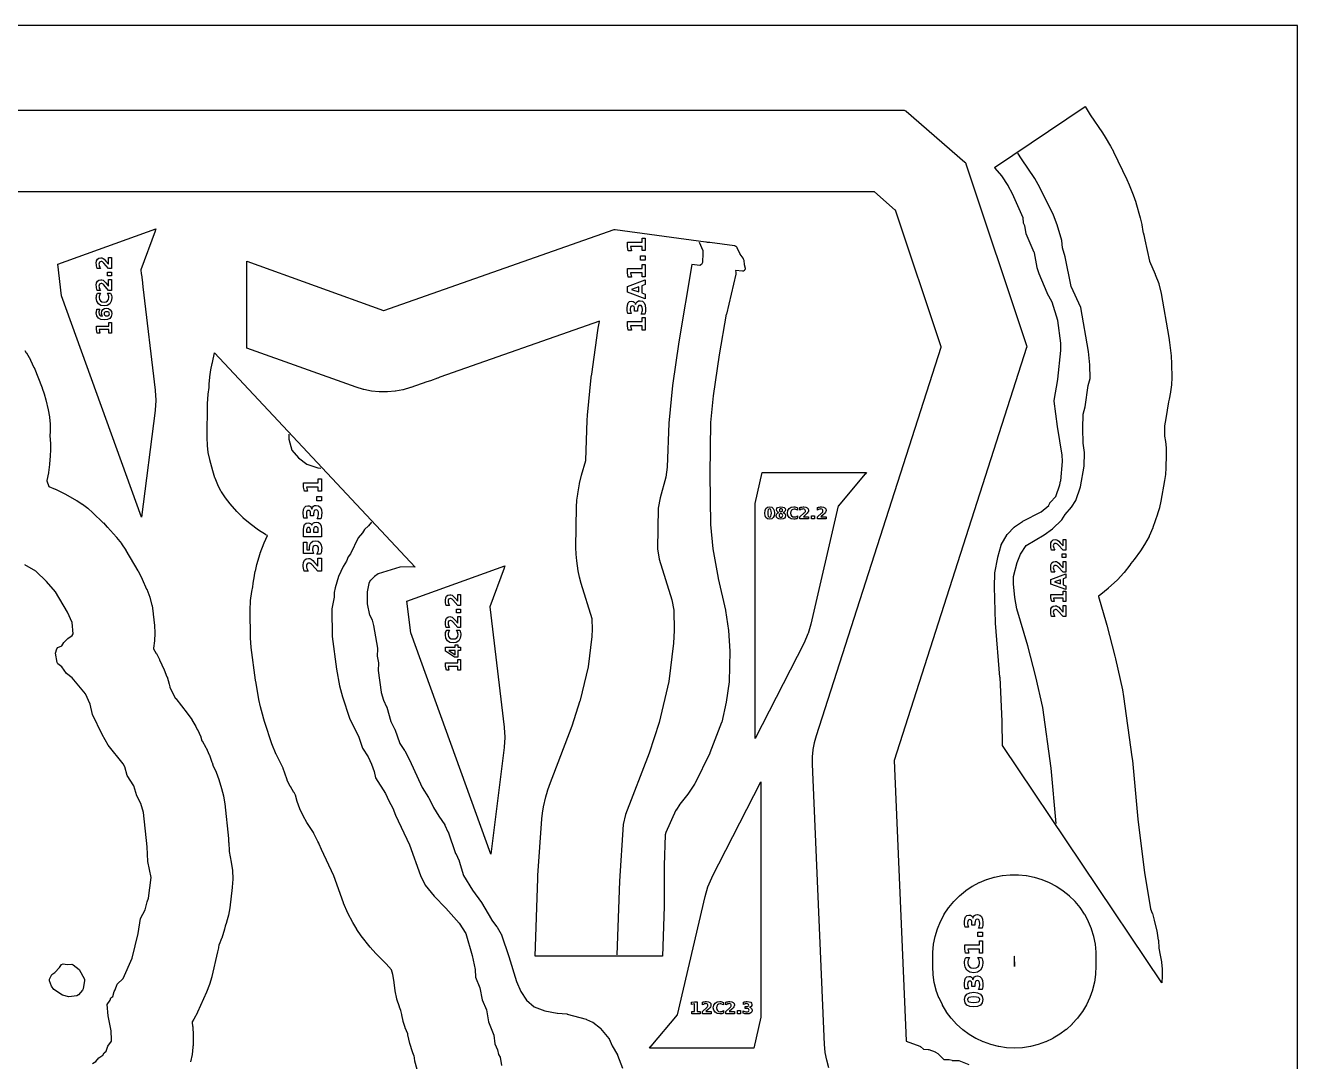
# Model space of a CAD drawing. Header units: millimetres. Extents: x 0 to 841, y 0 to 594.
# Drawn here: x 529.4 to 841, y 340.3 to 594 of the extents above; entities that cross this region are included whole.
import ezdxf

# ---------------------------------------------------------------- set-up
doc = ezdxf.new("R2010")
doc.units = ezdxf.units.MM
for name, color, linetype in [('CUT', 1, 'Continuous'), ('ENGRAVE', 5, 'Continuous'), ('SHEET_EDGE_DO_NOT_CUT', 8, 'Continuous')]:
    doc.layers.add(name, color=color, linetype=linetype)

msp = doc.modelspace()

# ---------------------------------------------------------------- linework, layer by layer
at = {"layer": 'CUT'}
for points in [[(768.63, 423.54), (768.63, 423.55), (768.12, 434.46), (768.11, 434.47), (766.99, 447.68), (766.99, 447.71), (766.76, 456.53), (766.76, 456.55), (766.83, 459.89), (766.84, 459.93), (766.84, 459.98), (767.56, 463.75), (767.57, 463.79), (768.39, 466.74), (768.4, 466.78), (768.42, 466.82), (768.44, 466.85), (769.85, 469.33), (769.87, 469.37), (769.9, 469.4), (769.93, 469.43), (771.6, 471.16), (771.64, 471.2), (771.68, 471.23), (773.63, 472.57), (773.68, 472.6), (778.2, 474.9), (778.21, 474.9), (778.22, 474.91), (780.1, 476.51), (780.11, 476.52), (780.11, 476.53), (780.34, 477.07), (780.36, 477.11), (780.39, 477.15), (780.41, 477.18), (780.44, 477.22), (781.8, 478.69), (781.81, 478.7), (781.81, 478.71), (782.75, 481.52), (782.75, 481.55), (782.97, 482.45), (782.98, 482.49), (783.45, 487.28), (783.45, 487.29), (783.45, 487.3), (783.37, 488.79), (783.37, 488.82), (782.19, 495.82), (782.19, 495.84), (781.42, 502), (781.42, 502.05), (781.42, 502.1), (781.42, 502.14), (782.26, 507.35), (782.27, 507.36), (783, 514.41), (783, 514.44), (783, 516.22), (783, 516.25), (782.3, 521.74), (782.3, 521.75), (782.29, 521.76), (780.87, 526.23), (780.87, 526.24), (780.86, 526.25), (779.66, 528.46), (779.64, 528.51), (777.7, 533.16), (777.69, 533.2), (777.22, 534.66), (777.21, 534.72), (776.53, 538.37), (776.52, 538.38), (776.52, 538.4), (774.55, 542.96), (774.53, 543), (774.52, 543.04), (774.51, 543.08), (774.22, 544.95), (774.22, 544.96), (774.22, 544.97), (773.91, 545.63), (773.89, 545.69), (773.88, 545.74), (773.87, 545.79), (773.76, 546.84), (773.76, 546.85), (773.76, 546.86), (771.21, 552.74), (771.21, 552.75), (770.15, 554.77), (770.14, 554.79), (768.6, 557.16), (768.58, 557.19), (766.96, 559.07), (766.94, 559.09), (766.76, 559.25), (788.99, 574.17), (790.22, 572.13), (790.23, 572.11), (793.19, 567.74), (793.2, 567.73), (793.89, 566.63), (793.9, 566.61), (795.17, 564.44), (795.17, 564.43), (795.88, 563.11), (795.89, 563.09), (799.18, 556.32), (799.19, 556.3), (799.78, 554.96), (799.79, 554.95), (800.74, 552.56), (800.75, 552.54), (801.37, 550.71), (801.38, 550.68), (802.46, 546.93), (802.47, 546.91), (802.87, 545.26), (802.88, 545.21), (803.13, 543.53), (803.13, 543.51), (803.16, 543.31), (803.16, 543.3), (803.16, 543.29), (803.31, 542.74), (803.32, 542.72), (803.61, 541.53), (803.61, 541.51), (804.7, 536.33), (804.71, 536.32), (804.71, 536.3), (806.15, 533.08), (806.16, 533.05), (807, 530.81), (807.02, 530.75), (807.58, 528.41), (807.58, 528.38), (809.48, 517.62), (809.48, 517.61), (809.66, 516.37), (809.66, 516.36), (810.02, 513.12), (810.02, 513.09), (810.14, 511.12), (810.14, 511.1), (810.18, 507.82), (810.18, 507.79), (810.12, 506.05), (810.12, 506), (809.9, 504.28), (809.9, 504.23), (809.53, 502.52), (809.52, 502.5), (809.36, 501.87), (809.35, 501.85), (808.77, 497.81), (808.77, 497.79), (808.41, 496.01), (808.41, 496), (808.41, 495.99), (808.38, 495.3), (808.38, 495.28), (808.45, 493.5), (808.45, 493.48), (808.64, 492.17), (808.64, 492.15), (808.79, 490.58), (808.79, 490.54), (808.82, 488.95), (808.82, 488.93), (808.74, 485.61), (808.74, 485.59), (808.64, 484.11), (808.64, 484.07), (808.44, 482.6), (808.43, 482.58), (807.54, 477.54), (807.53, 477.52), (807.19, 475.96), (807.18, 475.92), (806.71, 474.4), (806.71, 474.38), (805.54, 471.05), (805.53, 471.02), (804.67, 468.96), (804.64, 468.91), (803.55, 466.96), (803.54, 466.93), (802.53, 465.36), (802.52, 465.33), (801.02, 463.28), (801, 463.26), (800.2, 462.29), (800.18, 462.27), (799.93, 461.89), (799.91, 461.87), (798.53, 460.03), (798.49, 459.98), (796.91, 458.31), (796.89, 458.29), (794.63, 456.19), (794.61, 456.17), (792.84, 454.7), (792.82, 454.68), (792.22, 454.24), (792.21, 454.24), (792.22, 454.22), (794.11, 447.72), (794.11, 447.72), (794.26, 447.18), (794.26, 447.17), (796.23, 439.59), (796.24, 439.58), (796.4, 438.91), (796.4, 438.9), (798.09, 431.36), (798.09, 431.34), (798.38, 429.74), (798.38, 429.72), (800.43, 414.94), (800.43, 414.93), (800.54, 414.07), (800.54, 414.06), (801.89, 399.7), (801.89, 399.69), (803.5, 386.54), (803.5, 386.53), (805, 377.77), (805, 377.76), (805, 377.74), (805.42, 376.64), (805.44, 376.6), (805.9, 374.93), (805.91, 374.9), (806.5, 372.35), (806.51, 372.32), (806.89, 370.08), (806.9, 370.02), (807, 368.12), (807.01, 368.11), (807.01, 368.1), (807.38, 366.4), (807.38, 366.38), (807.67, 364.71), (807.68, 364.67), (807.82, 362.99), (807.83, 362.95), (807.82, 361.25), (807.82, 361.23), (807.75, 359.6), (768.77, 417.67), (768.63, 423.54)], [(537.35, 535.52), (561.33, 544.2), (561.17, 543.68), (561.16, 543.65), (557.66, 534.19), (557.66, 534.18), (557.66, 534.16), (557.77, 533.21), (557.78, 533.18), (557.81, 533.05), (557.82, 532.99), (558.11, 530.99), (558.12, 530.94), (558.15, 530.03), (558.16, 530.01), (561.19, 504.68), (561.19, 504.65), (561.33, 502.25), (561.33, 502.19), (561.18, 499.79), (561.18, 499.76), (557.87, 473.64), (538.28, 527.78), (537.35, 535.52)], [(705.69, 534.54), (705.7, 534.48), (705.69, 534.43), (705.68, 534.38), (705.67, 534.32), (705.65, 534.27), (705.63, 534.22), (705.61, 534.18), (705.59, 534.14), (705.56, 534.1), (705.49, 534.03), (705.46, 533.99), (705.42, 533.96), (705.38, 533.93), (705.34, 533.91), (705.29, 533.88), (705.25, 533.86), (705.2, 533.85), (705.16, 533.84), (705.11, 533.83), (705.07, 533.83), (705.02, 533.83), (703.31, 534.01), (703.3, 534.01), (703.3, 534), (703.43, 533.53), (703.45, 533.48), (703.45, 533.43), (703.45, 533.38), (703.45, 533.2), (703.44, 533.15), (703.43, 533.1), (701.09, 523.34), (701.08, 523.32), (699.33, 513.35), (699.33, 513.34), (697.86, 503.36), (697.86, 503.34), (697.23, 496.8), (697.22, 496.78), (697.04, 484.13), (697.04, 484.12), (697.24, 471.82), (697.25, 471.8), (697.82, 465.84), (697.82, 465.82), (699.06, 458.64), (699.07, 458.63), (700.87, 450.83), (700.88, 450.79), (701.63, 445.89), (701.63, 445.85), (701.96, 440.83), (701.96, 440.79), (701.79, 433.33), (701.78, 433.27), (701.07, 428.33), (701.06, 428.29), (699.95, 423.43), (699.93, 423.36), (697.04, 415.89), (697.03, 415.85), (693.34, 408.33), (693.3, 408.27), (691.65, 405.83), (691.63, 405.8), (689.69, 403.37), (689.67, 403.35), (688.78, 401.91), (688.76, 401.88), (686.28, 396.42), (686.26, 396.38), (686.1, 395.84), (686.1, 395.83), (686.1, 395.82), (685.86, 388.34), (685.86, 388.33), (685.86, 378.34), (685.86, 378.32), (685.48, 366.12), (654.25, 366.12), (654.9, 385.14), (654.9, 385.15), (654.94, 385.87), (654.94, 385.87), (655.91, 399.72), (655.91, 399.74), (656.07, 401.18), (656.07, 401.22), (656.33, 402.64), (656.34, 402.66), (656.89, 405.14), (656.89, 405.16), (657.26, 406.57), (657.27, 406.61), (657.75, 407.99), (657.75, 408.01), (663.32, 422.5), (663.32, 422.51), (665.32, 428.75), (665.33, 428.77), (667.29, 436.94), (667.29, 436.97), (668.22, 444.43), (668.22, 444.45), (668.29, 446.09), (668.29, 446.1), (668.24, 448.71), (668.24, 448.72), (668.24, 448.73), (665.54, 457.39), (665.53, 457.41), (665.13, 458.89), (665.12, 458.93), (664.84, 460.44), (664.84, 460.46), (664.47, 462.94), (664.47, 462.96), (664.3, 464.54), (664.3, 464.58), (664.26, 466.17), (664.26, 466.19), (664.42, 476.16), (664.42, 476.18), (664.51, 477.71), (664.51, 477.75), (664.72, 479.28), (664.72, 479.3), (665.16, 481.79), (665.16, 481.82), (665.63, 483.86), (665.64, 483.88), (666.67, 487.47), (666.67, 487.48), (666.67, 487.49), (666.67, 487.52), (666.67, 487.54), (667.01, 497.26), (667.01, 497.28), (667.09, 498.58), (667.1, 498.59), (668.02, 507.84), (668.02, 507.85), (668.12, 508.65), (668.12, 508.66), (669.63, 519.32), (669.63, 519.32), (669.71, 519.87), (669.72, 519.88), (670, 521.55), (670, 521.57), (669.99, 521.56), (630.94, 507.88), (630.91, 507.87), (630.42, 507.64), (630.38, 507.62), (628.65, 507), (628.6, 506.98), (627.77, 506.77), (627.75, 506.76), (623.78, 505.37), (623.76, 505.36), (621.93, 504.82), (621.88, 504.81), (620.02, 504.45), (619.97, 504.44), (618.08, 504.27), (618.03, 504.26), (616.13, 504.27), (616.08, 504.27), (614.2, 504.46), (614.15, 504.47), (612.29, 504.85), (612.24, 504.86), (610.41, 505.42), (610.39, 505.42), (583.62, 515.03), (583.62, 536.28), (617.15, 524.25), (617.16, 524.24), (617.17, 524.25), (673.61, 544.02), (673.66, 544.04), (673.7, 544.05), (673.75, 544.05), (673.8, 544.05), (673.84, 544.05), (696.03, 541.06), (696.08, 541.05), (696.14, 541.03), (696.37, 540.95), (696.38, 540.94), (696.4, 540.94), (696.99, 540.92), (697.04, 540.92), (703.09, 540.09), (703.14, 540.08), (703.19, 540.07), (703.24, 540.05), (703.35, 540), (703.39, 539.97), (703.44, 539.95), (703.47, 539.91), (703.51, 539.88), (703.59, 539.79), (703.63, 539.74), (703.66, 539.7), (703.68, 539.65), (704.36, 538.07), (704.37, 538.05), (704.38, 538.04), (705.14, 537.02), (705.17, 536.98), (705.19, 536.94), (705.21, 536.89), (705.34, 536.53), (705.36, 536.49), (705.37, 536.45), (705.37, 536.41), (705.47, 535.52), (705.48, 535.49), (705.68, 534.59), (705.69, 534.54)], [(709.89, 484.56), (735.39, 484.56), (735.06, 484.13), (735.04, 484.11), (728.53, 476.41), (728.52, 476.4), (728.52, 476.39), (721.81, 447.45), (721.8, 447.42), (721.12, 445.12), (721.09, 445.06), (720.13, 442.86), (720.12, 442.83), (708.12, 419.39), (708.12, 476.97), (709.89, 484.56)], [(622.85, 453.02), (646.83, 461.7), (646.67, 461.18), (646.66, 461.15), (643.16, 451.69), (643.16, 451.68), (643.16, 451.67), (646.69, 422.18), (646.69, 422.15), (646.83, 419.75), (646.83, 419.69), (646.68, 417.29), (646.68, 417.26), (643.37, 391.14), (623.78, 445.28), (622.85, 453.02)], [(707.79, 343.62), (682.29, 343.62), (682.62, 344.06), (682.64, 344.08), (689.15, 351.78), (689.16, 351.79), (689.16, 351.8), (695.87, 380.74), (695.88, 380.77), (696.57, 383.07), (696.59, 383.13), (697.55, 385.33), (697.56, 385.36), (709.56, 408.8), (709.56, 351.22), (707.79, 343.62)], [(751.63, 366.05), (751.65, 367.05), (751.65, 367.09), (751.84, 369), (751.85, 369.05), (752.22, 370.93), (752.23, 370.97), (752.78, 372.81), (752.8, 372.85), (753.53, 374.62), (753.55, 374.66), (754.45, 376.35), (754.48, 376.39), (755.54, 377.99), (755.57, 378.02), (756.78, 379.5), (756.82, 379.54), (758.17, 380.89), (758.2, 380.93), (759.68, 382.14), (759.72, 382.17), (761.31, 383.24), (761.35, 383.26), (763.04, 384.16), (763.09, 384.18), (764.85, 384.92), (764.9, 384.93), (766.73, 385.49), (766.78, 385.5), (768.65, 385.88), (768.7, 385.88), (770.61, 386.07), (770.65, 386.08), (772.57, 386.08), (772.62, 386.07), (774.52, 385.89), (774.57, 385.88), (776.45, 385.51), (776.49, 385.5), (778.33, 384.94), (778.37, 384.93), (780.14, 384.2), (780.18, 384.18), (781.87, 383.27), (781.91, 383.25), (783.51, 382.19), (783.55, 382.16), (785.03, 380.95), (785.06, 380.91), (786.42, 379.56), (786.45, 379.53), (787.66, 378.05), (787.69, 378.01), (788.76, 376.42), (788.78, 376.38), (789.69, 374.69), (789.71, 374.65), (790.44, 372.88), (790.46, 372.83), (791.01, 371), (791.03, 370.95), (791.4, 369.08), (791.41, 369.03), (791.6, 367.12), (791.6, 367.08), (791.63, 366.13), (791.63, 366.12), (791.63, 363.67), (791.63, 363.65), (791.54, 361.73), (791.53, 361.68), (791.26, 359.78), (791.25, 359.74), (790.79, 357.88), (790.77, 357.83), (790.13, 356.03), (790.11, 355.98), (789.3, 354.25), (789.27, 354.21), (788.29, 352.57), (788.27, 352.53), (787.13, 350.99), (787.1, 350.95), (785.82, 349.53), (785.78, 349.49), (784.37, 348.21), (784.33, 348.17), (782.8, 347.03), (782.75, 347), (781.12, 346.02), (781.07, 345.99), (779.34, 345.17), (779.3, 345.15), (777.5, 344.51), (777.45, 344.49), (775.6, 344.02), (775.55, 344.01), (773.66, 343.73), (773.61, 343.72), (771.7, 343.63), (771.65, 343.63), (769.74, 343.71), (769.69, 343.72), (767.8, 344), (767.75, 344.01), (765.89, 344.47), (765.84, 344.48), (764.04, 345.12), (764, 345.14), (762.26, 345.95), (762.22, 345.98), (760.58, 346.96), (760.54, 346.98), (759, 348.12), (758.96, 348.15), (757.54, 349.43), (757.5, 349.47), (756.22, 350.88), (756.18, 350.92), (755.04, 352.45), (755.01, 352.5), (754.03, 354.13), (754, 354.18), (753.18, 355.91), (753.16, 355.95), (752.51, 357.75), (752.5, 357.8), (752.03, 359.65), (752.02, 359.7), (751.74, 361.59), (751.73, 361.64), (751.63, 363.56), (751.63, 363.59), (751.63, 366.03), (751.63, 366.05)]]:
    msp.add_lwpolyline(points, close=True, dxfattribs=at)
for points in [[(418.62, 573.26), (744.48, 573.26), (744.52, 573.26), (744.57, 573.25), (744.61, 573.24), (744.66, 573.23), (744.98, 573.11), (745.02, 573.09), (745.06, 573.07), (745.1, 573.04), (745.13, 573.02), (759.53, 560.53), (759.57, 560.49), (759.61, 560.45), (759.72, 560.3), (759.75, 560.26), (759.77, 560.21), (759.79, 560.16), (774.63, 515.64), (774.64, 515.59), (774.65, 515.54), (774.67, 515.39), (774.67, 515.33), (774.67, 515.28), (774.66, 515.23), (774.65, 515.18), (742.19, 414.03), (742.18, 414.02), (742.18, 414.01), (745.11, 345.37), (745.11, 345.36), (745.12, 345.35), (748.51, 344.08), (748.56, 344.07), (748.6, 344.04), (748.64, 344.01), (748.68, 343.98), (749.37, 343.34), (749.38, 343.33), (749.39, 343.33), (750.53, 343.31), (750.58, 343.3), (750.64, 343.29), (750.69, 343.27), (752.23, 342.7), (752.28, 342.68), (752.32, 342.65), (752.88, 342.3), (752.93, 342.27), (752.97, 342.23), (754.36, 340.85), (754.37, 340.85), (754.38, 340.85), (755.52, 340.83), (755.56, 340.83), (755.6, 340.83), (755.64, 340.82), (756.37, 340.63), (756.39, 340.62), (756.4, 340.62), (757.86, 340.58), (757.92, 340.57), (757.97, 340.56), (758.02, 340.55), (760.49, 339.62)], [(726.21, 338.8), (725.68, 340.63), (725.67, 340.68), (725.31, 342.54), (725.3, 342.59), (725.13, 344.5), (725.13, 344.52), (722.2, 413.16), (722.2, 413.18), (722.2, 414.91), (722.21, 414.95), (722.36, 416.67), (722.37, 416.71), (722.67, 418.4), (722.68, 418.45), (723.14, 420.12), (723.14, 420.14), (753.67, 515.25), (753.67, 515.26), (753.67, 515.28), (742.49, 548.79), (742.48, 548.8), (742.47, 548.81), (737.38, 553.25), (737.37, 553.26), (737.35, 553.26), (520.61, 553.26)], [(529.24, 514.38), (529.61, 513.88), (529.64, 513.84), (530.65, 512.12), (530.67, 512.07), (531.51, 510.24), (531.52, 510.22), (533.49, 505.24), (533.5, 505.22), (533.99, 503.83), (534, 503.8), (534.39, 502.38), (534.39, 502.36), (534.96, 499.89), (534.97, 499.87), (535.28, 498.15), (535.29, 498.11), (535.45, 496.38), (535.45, 496.34), (535.46, 494.59), (535.46, 494.56), (535.42, 493.54), (535.42, 493.51), (535.54, 491.67), (535.54, 491.65), (535.59, 490.16), (535.58, 490.12), (535.51, 488.63), (535.51, 488.61), (535.33, 486.56), (535.33, 486.53), (535.05, 484.53), (535.05, 484.5), (534.68, 482.55), (534.67, 482.54), (534.68, 482.53), (535.16, 481.13), (535.17, 481.12), (535.18, 481.11), (536.74, 480.48), (536.78, 480.46), (539.22, 479.27), (539.25, 479.26), (541.96, 477.69), (541.98, 477.68), (543.35, 476.81), (543.39, 476.79), (544.68, 475.82), (544.71, 475.79), (545.92, 474.71), (545.94, 474.69), (548.48, 472.22), (548.5, 472.2), (549.47, 471.19), (549.48, 471.18), (551.7, 468.68), (551.72, 468.66), (552.93, 467.16), (552.96, 467.12), (554.02, 465.51), (554.03, 465.49), (556.97, 460.49), (556.99, 460.47), (558.01, 458.47), (558.02, 458.45), (559.11, 455.99), (559.12, 455.97), (559.86, 454.04), (559.88, 453.99), (560.41, 452.01), (560.42, 451.96), (560.74, 449.92), (560.74, 449.89), (561.02, 447.13), (561.03, 447.11), (561.13, 445.26), (561.13, 445.21), (561.06, 443.37), (561.05, 443.32), (560.81, 441.5), (560.8, 441.45), (560.78, 441.36), (560.78, 441.35), (560.78, 441.34), (561.45, 440.27), (561.48, 440.23), (562.25, 438.74), (562.25, 438.72), (563.4, 436.24), (563.41, 436.22), (564.09, 434.53), (564.11, 434.49), (564.63, 432.75), (564.64, 432.72), (564.81, 432.04), (564.81, 432.03), (564.82, 432.02), (565.85, 429.81), (565.86, 429.79), (566.2, 429.22), (566.22, 429.19), (569.03, 425.63), (569.05, 425.61), (570.15, 424.06), (570.18, 424.02), (571.13, 422.37), (571.14, 422.35), (571.52, 421.61), (571.53, 421.59), (572.34, 419.8), (572.36, 419.75), (572.65, 418.86), (572.66, 418.85), (572.66, 418.85), (572.67, 418.84), (572.68, 418.82), (573.64, 417.18), (573.67, 417.14), (574.46, 415.43), (574.48, 415.38), (575.11, 413.59), (575.12, 413.57), (575.29, 412.99), (575.3, 412.98), (575.3, 412.97), (575.33, 412.91), (575.34, 412.89), (576.13, 411.21), (576.15, 411.16), (576.78, 409.42), (576.79, 409.39), (577.46, 407.22), (577.46, 407.19), (577.93, 405.35), (577.94, 405.31), (578.23, 403.43), (578.23, 403.4), (579.12, 394.96), (579.12, 394.94), (579.19, 394), (579.2, 393.99), (579.32, 391.82), (579.32, 391.78), (579.83, 389.18), (579.83, 389.15), (580.12, 387.14), (580.12, 387.09), (580.19, 385.07), (580.19, 385.02), (580.05, 382.99), (580.05, 382.97), (579.46, 377.99), (579.45, 377.97), (579.16, 376.2), (579.15, 376.15), (578.7, 374.42), (578.68, 374.38), (578.36, 373.48), (578.35, 373.46), (578.17, 372.74), (578.16, 372.71), (577.49, 370.51), (577.47, 370.46), (576.83, 369.01), (576.83, 368.99), (576.82, 368.98), (576.68, 368.17), (576.67, 368.16), (576.48, 367.22), (576.48, 367.21), (575.08, 361.14), (575.08, 361.11), (574.54, 359.22), (574.52, 359.17), (573.8, 357.34), (573.79, 357.31), (571.55, 352.4), (571.54, 352.37), (570.68, 350.71), (570.66, 350.67), (570.24, 350.02), (570.24, 350.01), (570.24, 350), (570.37, 348.92), (570.38, 348.88), (570.49, 346.74), (570.49, 346.71), (570.47, 344.17), (570.46, 344.14), (570.44, 343.87), (570.44, 343.85), (570.23, 342.08), (570.22, 342.03), (569.85, 340.3)], [(625.37, 338.37), (624.81, 340.42), (624.8, 340.47), (624.59, 341.82), (624.59, 341.83), (624.58, 341.84), (624.25, 342.67), (624.24, 342.7), (623.57, 344.72), (623.55, 344.77), (623.1, 346.86), (623.09, 346.88), (623.06, 347.12), (623.05, 347.13), (623.05, 347.15), (622.46, 348.59), (622.44, 348.63), (621.95, 350.17), (621.94, 350.22), (621.58, 351.81), (621.57, 351.83), (621.39, 352.81), (621.39, 352.83), (621.39, 352.84), (621.06, 353.67), (621.05, 353.69), (620.4, 355.61), (620.39, 355.66), (619.95, 357.63), (619.94, 357.68), (619.7, 359.7), (619.7, 359.72), (619.66, 360.26), (619.66, 360.29), (619.4, 361.63), (619.39, 361.65), (619.07, 362.76), (619.07, 362.77), (619.06, 362.78), (617.75, 364.25), (617.75, 364.26), (615.28, 366.77), (615.26, 366.79), (613.89, 368.35), (613.87, 368.37), (611.69, 371.11), (611.68, 371.13), (610.57, 372.67), (610.55, 372.71), (609.6, 374.35), (609.58, 374.37), (608.4, 376.66), (608.39, 376.69), (607.32, 379.13), (607.31, 379.16), (604.94, 385.79), (604.94, 385.81), (601.95, 392.22), (601.94, 392.24), (601.37, 393.59), (601.36, 393.61), (601.29, 393.79), (601.29, 393.8), (601.29, 393.81), (601.05, 394.21), (601.04, 394.24), (600.09, 396.13), (600.08, 396.16), (599.97, 396.41), (599.97, 396.42), (599.96, 396.43), (598.38, 398.86), (598.37, 398.88), (597.43, 400.48), (597.41, 400.52), (596.63, 402.2), (596.61, 402.24), (595.99, 403.98), (595.98, 404.03), (595.6, 405.55), (595.6, 405.56), (595.59, 405.57), (595.2, 406.17), (595.19, 406.19), (594.31, 407.67), (594.29, 407.71), (593.56, 409.26), (593.54, 409.3), (592.94, 410.91), (592.93, 410.93), (592.54, 412.12), (592.54, 412.13), (592.54, 412.13), (590.88, 415.46), (590.86, 415.49), (589.78, 418.1), (589.77, 418.14), (588.06, 423.31), (588.06, 423.32), (587.72, 424.44), (587.72, 424.45), (586.99, 427.17), (586.99, 427.19), (586.6, 428.94), (586.6, 428.96), (585.91, 432.98), (585.91, 432.99), (585.8, 433.7), (585.8, 433.71), (584.72, 441.7), (584.72, 441.73), (584.54, 444.07), (584.54, 444.09), (584.44, 450.85), (584.44, 450.88), (584.53, 453.13), (584.54, 453.18), (584.89, 455.4), (584.89, 455.43), (585.13, 456.54), (585.13, 456.55), (585.14, 456.56), (585.19, 457.37), (585.19, 457.42), (585.49, 459.28), (585.49, 459.3), (585.72, 460.41), (585.73, 460.43), (586.13, 462.01), (586.13, 462.03), (586.94, 464.74), (586.95, 464.77), (587.9, 467.32), (587.92, 467.36), (588.7, 469.09), (588.71, 469.1), (588.7, 469.1), (588.3, 469.31), (588.25, 469.34), (586.54, 470.46), (586.52, 470.47), (584.49, 471.96), (584.47, 471.97), (582.76, 473.37), (582.72, 473.41), (581.19, 474.99), (581.17, 475.01), (579.55, 476.89), (579.53, 476.9), (578.42, 478.31), (578.39, 478.35), (577.42, 479.85), (577.39, 479.89), (576.56, 481.47), (576.54, 481.51), (575.86, 483.16), (575.84, 483.21), (575.3, 484.92), (575.3, 484.95), (574.58, 487.68), (574.58, 487.7), (574.21, 489.42), (574.2, 489.46), (573.99, 491.19), (573.99, 491.24), (573.93, 493), (573.93, 493.02), (574.04, 501.4), (574.04, 501.43), (574.2, 503.66), (574.2, 503.69), (574.42, 505.39), (574.42, 505.41), (574.44, 506.16), (574.44, 506.18), (574.55, 507.92), (574.56, 507.96), (574.83, 509.68), (574.83, 509.7), (575.14, 511.2), (575.14, 511.2), (575.2, 511.49), (575.2, 511.49), (575.7, 513.81), (624.9, 461.41), (624.52, 461.43), (624.52, 461.43), (624.5, 461.43), (621.14, 461.37), (621.12, 461.37), (621.11, 461.37), (615.85, 459.73), (615.84, 459.72), (615.83, 459.72), (614.93, 459.1), (614.92, 459.09), (614.92, 459.08), (613.91, 458.12), (613.9, 458.11), (613.89, 458.1), (613.51, 457.38), (613.51, 457.37), (613.51, 457.36), (613.09, 455.32), (613.09, 455.3), (613.09, 455.29), (613.09, 452.43), (613.09, 452.42), (613.09, 452.4), (613.73, 449.62), (613.73, 449.61), (613.74, 449.6), (614.29, 448.54), (614.32, 448.49), (614.33, 448.43), (614.68, 447.13), (614.68, 447.09), (615.67, 441.51), (615.68, 441.46), (615.68, 441.4), (615.6, 439.62), (615.6, 439.61), (615.6, 439.59), (615.92, 437.99), (615.92, 437.93), (615.93, 437.87), (615.85, 436.07), (615.85, 436.06), (615.85, 436.05), (616.55, 430.74), (616.55, 430.73), (616.55, 430.72), (617.11, 428.79), (617.11, 428.78), (617.12, 428.77), (617.89, 427.19), (617.91, 427.15), (617.92, 427.11), (618.91, 423.6), (618.91, 423.58), (618.91, 423.57), (619.84, 421.77), (619.86, 421.71), (621.14, 418.22), (621.14, 418.21), (621.15, 418.2), (622.3, 416.49), (622.33, 416.44), (623.47, 414.22), (623.48, 414.2), (626.58, 407.46), (626.59, 407.43), (628.17, 404.96), (628.19, 404.91), (629.36, 402.56), (629.37, 402.54), (630.66, 400.38), (630.67, 400.37), (632.13, 398.27), (632.15, 398.24), (632.17, 398.2), (632.91, 396.6), (632.92, 396.56), (634.79, 391.28), (634.8, 391.26), (635.65, 389.49), (635.67, 389.45), (635.68, 389.41), (636.74, 385.89), (636.74, 385.88), (636.75, 385.87), (638.9, 382.3), (638.92, 382.28), (641.13, 379.3), (641.16, 379.25), (643.57, 375.09), (643.59, 375.06), (644.91, 373.3), (644.94, 373.25), (645.97, 371.48), (645.99, 371.44), (646.01, 371.39), (647.83, 366.07), (647.84, 366.05), (649.66, 359.94), (649.67, 359.91), (650.72, 357.47), (650.72, 357.46), (650.73, 357.45), (652.13, 355.37), (652.14, 355.36), (652.14, 355.35), (654.04, 353.73), (654.05, 353.73), (654.06, 353.72), (656.65, 352.76), (656.66, 352.76), (656.67, 352.75), (659.69, 352.2), (659.71, 352.19), (662.05, 351.99), (662.09, 351.98), (662.14, 351.97), (666.76, 350.68), (666.82, 350.66), (668.31, 350.01), (668.35, 349.99), (668.39, 349.97), (668.42, 349.94), (670.23, 348.52), (670.27, 348.49), (670.3, 348.45), (672.35, 346.01), (672.38, 345.96), (672.41, 345.92), (672.43, 345.87), (673.09, 344.19), (673.09, 344.18), (673.1, 344.17), (674.43, 341.97), (674.45, 341.93), (674.47, 341.89), (675.67, 338.73)]]:
    msp.add_lwpolyline(points, dxfattribs=at)
at = {"layer": 'ENGRAVE'}
for points in [[(781.9, 398.65), (780.62, 412.19), (778.57, 426.98), (776.88, 434.54), (774.9, 442.14), (772.28, 451.17), (771.78, 453.93), (771.43, 457.27), (771.44, 459.06), (772.36, 462.48), (773.1, 464.53), (774.54, 466.7), (778.92, 469.29), (780.97, 470.79), (783.25, 472.92), (784.12, 474.24), (785.65, 476.07), (786.67, 477.67), (787.84, 481.02), (788.74, 486.09), (788.82, 489.43), (788.5, 491.74), (788.37, 495.3), (788.51, 498.83), (788.98, 500.64), (789.72, 505.83), (790.18, 507.59), (790.15, 510.89), (789.78, 514.15), (787.88, 524.93), (785.58, 530.12), (784.04, 537.39), (783.45, 539.54), (783.25, 541.38), (782.16, 545.16), (781.2, 547.56), (777.9, 554.34), (776.62, 556.53), (773.36, 561.36), (772.52, 562.75)], [(694.46, 540.97), (694.47, 540.96), (695.3, 538.92), (695.36, 538.22), (695.23, 535.93)], [(695.23, 535.93), (695.04, 535.47), (694.6, 535.23), (692.65, 535.44), (689.43, 516.52), (687.92, 505.85), (686.99, 496.59), (686.63, 485.88), (686.3, 483.4), (684.86, 478.36), (684.42, 475.84), (684.26, 465.86), (684.63, 463.36), (687.73, 453.39), (688.2, 450.84), (688.3, 445.87), (688.17, 442.78), (687, 433.38), (684.6, 423.37), (682.2, 415.86), (676.42, 400.83), (675.86, 398.33), (674.89, 384.46), (674.27, 366.43)], [(593.95, 493.95), (593.93, 492.75), (594.65, 490), (596.29, 488.11), (598.34, 486.6), (601.03, 485.72), (601.77, 485.62)], [(614.17, 472.41), (613.47, 471.49), (612.43, 470.63), (611.95, 469.79), (610.93, 468.57), (609.02, 464.65), (608.46, 463.9), (608.05, 462.84), (607.23, 461.52), (606.12, 459.06), (605.3, 456.33), (605.07, 455.2), (605.05, 454.01), (604.43, 451.17), (604.54, 444.39), (605.62, 436.38), (606.31, 432.34), (607.04, 429.6), (608.76, 424.41), (611.11, 419.72), (611.96, 417.09), (613.34, 414.96), (614.15, 413.14), (614.82, 411.33), (615.13, 409.78), (617.64, 405.94), (618.43, 404.13), (619.44, 402.34), (620.07, 400.68), (623.46, 393.41), (626.15, 385.87), (627.35, 383.55), (629.54, 380.79), (632.36, 377.92), (635.64, 374.24), (637.32, 371.68), (638.86, 366.33), (639.54, 362.85), (639.66, 361.03), (640.71, 358.36), (641.25, 355.43), (642.36, 353.01), (642.84, 350.06), (644.15, 346.77), (644.36, 344.63), (645.03, 343.17), (645.3, 342.08), (645.72, 341.38), (646.06, 339.37)], [(545.84, 339.84), (546.68, 340.35), (547.43, 341.22), (548.34, 341.87), (548.71, 342.49), (549.17, 342.86), (549.58, 344.07), (550.5, 345.36), (550.52, 345.65), (550.41, 347.83), (549.67, 351.56), (549.43, 354.31), (550.15, 355.36), (550.32, 355.9), (550.84, 356.24), (551.15, 357.46), (551.42, 357.86), (551.88, 359.28), (553.34, 360.67), (555.59, 365.61), (556.99, 371.7), (557.64, 375.32), (558.74, 377.46), (559.23, 379.47), (559.6, 380.36), (560.2, 385.36), (559.43, 389.32), (559.23, 392.87), (558.34, 401.33), (557.67, 403.53), (556.7, 405.36), (555.95, 407.86), (554.33, 410.33), (553.73, 412.47), (553.34, 413.23), (549.72, 417.82), (548.18, 420.39), (545.88, 425.29), (545.24, 427.86), (544.09, 430.36), (540.85, 434.28), (539.51, 435.34), (538.34, 436.98), (537.39, 437.73), (537.19, 438.06), (536.79, 440.32), (537.08, 441.38), (537.37, 441.69), (538.34, 442.13), (538.83, 442.93), (539.8, 443.9), (540.84, 444.61), (541.13, 445.07), (540.84, 447.86), (539.74, 450.34), (536.79, 455.36), (534.55, 457.87), (531.99, 460.36), (529.25, 461.93)], [(771.63, 363.62), (771.63, 366.09), (771.63, 366.1), (771.62, 366.09), (771.63, 363.62)], [(543.57, 358.15), (543.42, 357.81), (542.41, 356.68), (542.03, 356.45), (540.05, 356.17), (538.46, 356.58), (536.35, 357.97), (535.8, 358.75), (535.31, 360.13), (535.31, 360.5), (535.86, 361.62), (536.6, 362.14), (537.78, 363.39), (538.28, 364.09), (538.69, 364.23), (539.62, 364.08), (540.82, 364.19), (541.09, 364.05), (542.6, 362.85), (543.87, 360.52), (543.92, 360.17), (543.57, 358.15)]]:
    msp.add_lwpolyline(points, dxfattribs=at)
for points in [[(680.45, 538.87), (680.45, 539.87), (677.62, 539.87), (677.83, 538.85), (677.07, 538.85), (676.86, 539.86), (676.86, 540.93), (680.45, 540.93), (680.45, 541.93), (681.23, 541.93), (681.23, 538.87), (680.45, 538.87)], [(549.8, 535.56), (549.8, 537.16), (550.49, 537.16), (550.49, 534.51), (549.8, 534.51), (548.62, 535.84), (548.46, 536), (548.31, 536.1), (548.15, 536.17), (547.99, 536.19), (547.75, 536.15), (547.57, 536.02), (547.46, 535.82), (547.42, 535.56), (547.44, 535.33), (547.51, 535.08), (547.63, 534.81), (547.79, 534.52), (546.99, 534.52), (546.9, 534.84), (546.83, 535.15), (546.79, 535.45), (546.77, 535.76), (546.85, 536.34), (547.06, 536.77), (547.41, 537.04), (547.87, 537.14), (548.15, 537.1), (548.42, 536.98), (548.72, 536.74), (549.11, 536.33), (549.8, 535.56)], [(680.1, 536.5), (680.1, 537.56), (681.23, 537.56), (681.23, 536.5), (680.1, 536.5)], [(549.54, 532.73), (549.54, 533.6), (550.49, 533.6), (550.49, 532.73), (549.54, 532.73)], [(680.45, 532.42), (680.45, 533.41), (677.62, 533.41), (677.83, 532.39), (677.07, 532.39), (676.86, 533.41), (676.86, 534.48), (680.45, 534.48), (680.45, 535.48), (681.23, 535.48), (681.23, 532.42), (680.45, 532.42)], [(549.8, 530.18), (549.8, 531.78), (550.49, 531.78), (550.49, 529.13), (549.8, 529.13), (548.62, 530.46), (548.46, 530.62), (548.31, 530.73), (548.15, 530.79), (547.99, 530.81), (547.75, 530.77), (547.57, 530.64), (547.46, 530.44), (547.42, 530.18), (547.44, 529.95), (547.51, 529.7), (547.63, 529.43), (547.79, 529.14), (546.99, 529.14), (546.9, 529.46), (546.83, 529.77), (546.79, 530.08), (546.77, 530.38), (546.85, 530.96), (547.06, 531.39), (547.41, 531.67), (547.87, 531.76), (548.15, 531.72), (548.42, 531.6), (548.72, 531.36), (549.11, 530.96), (549.8, 530.18)], [(680.43, 530.28), (680.43, 528.51), (681.23, 528.23), (681.23, 527.1), (676.86, 528.72), (676.86, 530.07), (681.23, 531.69), (681.23, 530.55), (680.43, 530.28)], [(679.62, 528.79), (679.62, 529.99), (677.88, 529.39), (679.62, 528.79)], [(550.29, 528.42), (550.4, 528.15), (550.49, 527.88), (550.54, 527.59), (550.56, 527.29), (550.43, 526.48), (550.05, 525.85), (549.45, 525.45), (548.67, 525.32), (547.88, 525.45), (547.28, 525.85), (546.9, 526.48), (546.77, 527.29), (546.79, 527.59), (546.84, 527.88), (546.93, 528.15), (547.05, 528.42), (547.8, 528.42), (547.65, 528.16), (547.54, 527.9), (547.48, 527.64), (547.46, 527.37), (547.54, 526.92), (547.78, 526.58), (548.16, 526.36), (548.67, 526.29), (549.17, 526.36), (549.55, 526.58), (549.8, 526.92), (549.88, 527.37), (549.85, 527.64), (549.79, 527.9), (549.69, 528.16), (549.53, 528.42), (550.29, 528.42)], [(678.87, 525.69), (679.03, 526.08), (679.27, 526.36), (679.59, 526.54), (679.99, 526.59), (680.56, 526.47), (680.98, 526.1), (681.23, 525.48), (681.32, 524.64), (681.3, 524.31), (681.26, 523.97), (681.19, 523.63), (681.1, 523.3), (680.23, 523.3), (680.37, 523.61), (680.47, 523.93), (680.53, 524.24), (680.55, 524.54), (680.51, 524.94), (680.39, 525.23), (680.2, 525.41), (679.95, 525.47), (679.68, 525.41), (679.49, 525.22), (679.38, 524.92), (679.34, 524.5), (679.34, 524.05), (678.61, 524.05), (678.61, 524.52), (678.58, 524.89), (678.48, 525.16), (678.31, 525.31), (678.07, 525.36), (677.85, 525.31), (677.69, 525.16), (677.58, 524.92), (677.55, 524.59), (677.56, 524.32), (677.61, 524.04), (677.69, 523.76), (677.79, 523.49), (676.96, 523.49), (676.88, 523.82), (676.82, 524.15), (676.79, 524.47), (676.78, 524.79), (676.85, 525.54), (677.06, 526.07), (677.41, 526.39), (677.9, 526.49), (678.25, 526.44), (678.53, 526.29), (678.74, 526.04), (678.87, 525.69)], [(546.94, 524.56), (547.61, 524.56), (547.51, 524.33), (547.45, 524.12), (547.41, 523.92), (547.4, 523.72), (547.45, 523.35), (547.63, 523.07), (547.92, 522.88), (548.32, 522.79), (548.22, 522.96), (548.14, 523.14), (548.1, 523.34), (548.08, 523.55), (548.16, 524.06), (548.41, 524.46), (548.79, 524.71), (549.26, 524.8), (549.79, 524.7), (550.2, 524.41), (550.47, 523.97), (550.56, 523.39), (550.44, 522.76), (550.08, 522.29), (549.5, 522), (548.72, 521.9), (547.91, 522.01), (547.3, 522.35), (546.91, 522.89), (546.78, 523.6), (546.79, 523.85), (546.82, 524.09), (546.87, 524.33), (546.94, 524.56)], [(548.69, 523.4), (548.73, 523.18), (548.85, 523.03), (549.05, 522.93), (549.33, 522.9), (549.61, 522.93), (549.81, 523.03), (549.93, 523.18), (549.97, 523.4), (549.93, 523.61), (549.81, 523.77), (549.61, 523.86), (549.33, 523.89), (549.05, 523.86), (548.85, 523.77), (548.73, 523.61), (548.69, 523.4)], [(549.84, 518.7), (549.84, 519.53), (547.48, 519.53), (547.66, 518.67), (547.02, 518.67), (546.84, 519.52), (546.84, 520.41), (549.84, 520.41), (549.84, 521.24), (550.49, 521.24), (550.49, 518.7), (549.84, 518.7)], [(680.45, 519.43), (680.45, 520.42), (677.62, 520.42), (677.83, 519.4), (677.07, 519.4), (676.86, 520.42), (676.86, 521.49), (680.45, 521.49), (680.45, 522.48), (681.23, 522.48), (681.23, 519.43), (680.45, 519.43)], [(601.12, 479.97), (601.12, 480.96), (598.29, 480.96), (598.5, 479.94), (597.74, 479.94), (597.52, 480.96), (597.52, 482.03), (601.12, 482.03), (601.12, 483.03), (601.9, 483.03), (601.9, 479.97), (601.12, 479.97)], [(600.77, 477.6), (600.77, 478.65), (601.9, 478.65), (601.9, 477.6), (600.77, 477.6)], [(599.54, 475.6), (599.7, 475.99), (599.94, 476.28), (600.26, 476.45), (600.66, 476.51), (601.23, 476.38), (601.65, 476.01), (601.9, 475.4), (601.98, 474.56), (601.97, 474.22), (601.93, 473.88), (601.86, 473.54), (601.77, 473.21), (600.9, 473.21), (601.04, 473.53), (601.14, 473.84), (601.2, 474.15), (601.22, 474.45), (601.18, 474.85), (601.06, 475.14), (600.87, 475.32), (600.62, 475.38), (600.35, 475.32), (600.16, 475.13), (600.05, 474.83), (600.01, 474.41), (600.01, 473.96), (599.28, 473.96), (599.28, 474.44), (599.25, 474.81), (599.15, 475.07), (598.98, 475.22), (598.74, 475.28), (598.52, 475.23), (598.35, 475.07), (598.25, 474.83), (598.22, 474.5), (598.23, 474.23), (598.28, 473.95), (598.35, 473.68), (598.46, 473.4), (597.63, 473.4), (597.55, 473.73), (597.49, 474.06), (597.46, 474.39), (597.45, 474.71), (597.52, 475.45), (597.73, 475.98), (598.08, 476.3), (598.57, 476.4), (598.92, 476.35), (599.2, 476.2), (599.4, 475.95), (599.54, 475.6)], [(712.89, 474.63), (712.81, 473.98), (712.58, 473.51), (712.2, 473.21), (711.69, 473.11), (711.18, 473.21), (710.8, 473.51), (710.57, 473.98), (710.49, 474.63), (710.57, 475.27), (710.8, 475.75), (711.18, 476.04), (711.69, 476.14), (712.2, 476.04), (712.58, 475.75), (712.81, 475.27), (712.89, 474.63)], [(712.14, 474.63), (712.11, 475.1), (712.03, 475.4), (711.9, 475.57), (711.69, 475.63), (711.48, 475.57), (711.34, 475.4), (711.27, 475.1), (711.24, 474.63), (711.27, 474.16), (711.34, 473.85), (711.48, 473.68), (711.69, 473.63), (711.89, 473.68), (712.03, 473.85), (712.11, 474.16), (712.14, 474.63)], [(713.92, 474.72), (713.69, 474.83), (713.52, 474.97), (713.42, 475.16), (713.39, 475.38), (713.46, 475.71), (713.66, 475.95), (714, 476.09), (714.47, 476.14), (714.94, 476.09), (715.28, 475.95), (715.48, 475.71), (715.55, 475.38), (715.52, 475.16), (715.42, 474.97), (715.25, 474.83), (715.01, 474.72), (715.28, 474.62), (715.46, 474.46), (715.58, 474.25), (715.61, 473.99), (715.54, 473.61), (715.33, 473.34), (714.97, 473.17), (714.47, 473.11), (713.97, 473.17), (713.61, 473.34), (713.4, 473.61), (713.32, 473.99), (713.36, 474.25), (713.47, 474.46), (713.66, 474.62), (713.92, 474.72)], [(714.47, 474.48), (714.29, 474.45), (714.15, 474.36), (714.06, 474.22), (714.03, 474.03), (714.06, 473.84), (714.15, 473.7), (714.29, 473.62), (714.47, 473.59), (714.66, 473.62), (714.79, 473.7), (714.88, 473.84), (714.9, 474.03), (714.88, 474.22), (714.79, 474.36), (714.66, 474.45), (714.47, 474.48)], [(714.1, 475.31), (714.12, 475.15), (714.2, 475.04), (714.31, 474.97), (714.47, 474.95), (714.63, 474.97), (714.74, 475.04), (714.82, 475.15), (714.84, 475.31), (714.82, 475.46), (714.74, 475.57), (714.63, 475.64), (714.47, 475.67), (714.31, 475.64), (714.2, 475.57), (714.12, 475.46), (714.1, 475.31)], [(718.54, 473.33), (718.33, 473.24), (718.11, 473.17), (717.88, 473.13), (717.64, 473.11), (716.99, 473.22), (716.49, 473.52), (716.17, 474), (716.06, 474.63), (716.17, 475.25), (716.49, 475.73), (716.99, 476.04), (717.64, 476.14), (717.88, 476.13), (718.11, 476.08), (718.33, 476.02), (718.54, 475.92), (718.54, 475.32), (718.33, 475.44), (718.13, 475.53), (717.92, 475.58), (717.7, 475.59), (717.34, 475.53), (717.07, 475.34), (716.9, 475.03), (716.84, 474.63), (716.9, 474.22), (717.07, 473.92), (717.34, 473.72), (717.7, 473.66), (717.92, 473.68), (718.13, 473.73), (718.33, 473.81), (718.54, 473.93), (718.54, 473.33)], [(719.95, 473.72), (721.23, 473.72), (721.23, 473.17), (719.11, 473.17), (719.11, 473.72), (720.18, 474.66), (720.3, 474.79), (720.39, 474.92), (720.44, 475.04), (720.46, 475.17), (720.42, 475.36), (720.32, 475.5), (720.16, 475.59), (719.95, 475.63), (719.77, 475.61), (719.57, 475.55), (719.35, 475.46), (719.12, 475.33), (719.12, 475.97), (719.37, 476.04), (719.62, 476.1), (719.87, 476.13), (720.11, 476.14), (720.58, 476.08), (720.92, 475.91), (721.14, 475.63), (721.21, 475.27), (721.18, 475.04), (721.09, 474.82), (720.9, 474.58), (720.57, 474.27), (719.95, 473.72)], [(721.99, 473.93), (722.69, 473.93), (722.69, 473.17), (721.99, 473.17), (721.99, 473.93)], [(724.25, 473.72), (725.54, 473.72), (725.54, 473.17), (723.42, 473.17), (723.42, 473.72), (724.48, 474.66), (724.61, 474.79), (724.69, 474.92), (724.74, 475.04), (724.76, 475.17), (724.73, 475.36), (724.62, 475.5), (724.46, 475.59), (724.26, 475.63), (724.07, 475.61), (723.87, 475.55), (723.66, 475.46), (723.42, 475.33), (723.42, 475.97), (723.68, 476.04), (723.93, 476.1), (724.17, 476.13), (724.41, 476.14), (724.88, 476.08), (725.23, 475.91), (725.44, 475.63), (725.52, 475.27), (725.49, 475.04), (725.39, 474.82), (725.2, 474.58), (724.88, 474.27), (724.25, 473.72)], [(599.56, 471.63), (599.71, 471.95), (599.95, 472.19), (600.26, 472.34), (600.64, 472.39), (601.2, 472.28), (601.59, 471.96), (601.82, 471.42), (601.9, 470.66), (601.9, 468.79), (597.52, 468.79), (597.52, 470.48), (597.59, 471.27), (597.8, 471.8), (598.16, 472.11), (598.68, 472.21), (598.98, 472.17), (599.23, 472.06), (599.42, 471.88), (599.56, 471.63)], [(599.22, 470.54), (599.19, 470.77), (599.1, 470.94), (598.96, 471.05), (598.76, 471.08), (598.56, 471.05), (598.41, 470.94), (598.32, 470.77), (598.29, 470.54), (598.29, 469.92), (599.22, 469.92), (599.22, 470.54)], [(601.13, 470.58), (601.1, 470.88), (600.99, 471.09), (600.81, 471.22), (600.55, 471.26), (600.31, 471.22), (600.13, 471.09), (600.02, 470.88), (599.99, 470.58), (599.99, 469.92), (601.13, 469.92), (601.13, 470.58)], [(597.52, 464.7), (597.52, 467.5), (598.35, 467.5), (598.35, 465.6), (599.03, 465.6), (599, 465.73), (598.98, 465.86), (598.96, 465.99), (598.96, 466.13), (599.06, 466.84), (599.36, 467.37), (599.84, 467.71), (600.47, 467.82), (601.1, 467.7), (601.58, 467.33), (601.88, 466.75), (601.98, 465.99), (601.97, 465.62), (601.91, 465.25), (601.82, 464.89), (601.69, 464.53), (600.81, 464.53), (600.99, 464.87), (601.11, 465.2), (601.19, 465.51), (601.22, 465.81), (601.17, 466.17), (601.02, 466.45), (600.78, 466.63), (600.47, 466.69), (600.16, 466.63), (599.93, 466.45), (599.78, 466.17), (599.73, 465.81), (599.74, 465.56), (599.79, 465.29), (599.87, 465), (599.99, 464.7), (597.52, 464.7)], [(783.56, 466.56), (783.56, 468.16), (784.25, 468.16), (784.25, 465.51), (783.56, 465.51), (782.39, 466.84), (782.23, 467), (782.07, 467.11), (781.91, 467.17), (781.75, 467.19), (781.52, 467.15), (781.34, 467.02), (781.22, 466.82), (781.18, 466.56), (781.21, 466.33), (781.28, 466.08), (781.39, 465.81), (781.56, 465.52), (780.76, 465.52), (780.66, 465.84), (780.6, 466.15), (780.55, 466.46), (780.54, 466.76), (780.61, 467.34), (780.83, 467.77), (781.17, 468.05), (781.63, 468.14), (781.92, 468.1), (782.19, 467.98), (782.49, 467.74), (782.88, 467.34), (783.56, 466.56)], [(783.31, 463.73), (783.31, 464.61), (784.25, 464.61), (784.25, 463.73), (783.31, 463.73)], [(601.07, 461.62), (601.07, 463.54), (601.9, 463.54), (601.9, 460.36), (601.07, 460.36), (599.66, 461.96), (599.47, 462.14), (599.28, 462.28), (599.09, 462.35), (598.9, 462.38), (598.62, 462.33), (598.4, 462.17), (598.26, 461.93), (598.22, 461.62), (598.24, 461.35), (598.33, 461.04), (598.47, 460.72), (598.66, 460.37), (597.7, 460.37), (597.59, 460.75), (597.51, 461.13), (597.46, 461.5), (597.45, 461.86), (597.53, 462.55), (597.79, 463.08), (598.21, 463.4), (598.76, 463.51), (599.1, 463.47), (599.42, 463.33), (599.78, 463.04), (600.25, 462.55), (601.07, 461.62)], [(783.56, 461.18), (783.56, 462.78), (784.25, 462.78), (784.25, 460.13), (783.56, 460.13), (782.39, 461.46), (782.23, 461.62), (782.07, 461.73), (781.91, 461.79), (781.75, 461.81), (781.52, 461.77), (781.34, 461.64), (781.22, 461.44), (781.18, 461.18), (781.21, 460.95), (781.28, 460.7), (781.39, 460.43), (781.56, 460.14), (780.76, 460.14), (780.66, 460.46), (780.6, 460.77), (780.55, 461.08), (780.54, 461.38), (780.61, 461.96), (780.83, 462.4), (781.17, 462.67), (781.63, 462.76), (781.92, 462.72), (782.19, 462.61), (782.49, 462.37), (782.88, 461.96), (783.56, 461.18)], [(783.59, 458.54), (783.59, 457.07), (784.25, 456.84), (784.25, 455.89), (780.61, 457.24), (780.61, 458.36), (784.25, 459.71), (784.25, 458.77), (783.59, 458.54)], [(782.91, 457.31), (782.91, 458.3), (781.46, 457.81), (782.91, 457.31)], [(783.6, 452.98), (783.6, 453.81), (781.25, 453.81), (781.42, 452.95), (780.78, 452.95), (780.61, 453.8), (780.61, 454.7), (783.6, 454.7), (783.6, 455.53), (784.25, 455.53), (784.25, 452.98), (783.6, 452.98)], [(635.3, 453.06), (635.3, 454.66), (635.99, 454.66), (635.99, 452.01), (635.3, 452.01), (634.12, 453.34), (633.96, 453.5), (633.81, 453.6), (633.65, 453.67), (633.49, 453.69), (633.25, 453.65), (633.07, 453.52), (632.96, 453.32), (632.92, 453.06), (632.94, 452.83), (633.01, 452.58), (633.13, 452.31), (633.29, 452.02), (632.49, 452.02), (632.4, 452.34), (632.33, 452.65), (632.29, 452.95), (632.27, 453.26), (632.35, 453.84), (632.56, 454.27), (632.91, 454.54), (633.37, 454.63), (633.65, 454.6), (633.92, 454.48), (634.22, 454.24), (634.61, 453.83), (635.3, 453.06)], [(783.56, 450.35), (783.56, 451.96), (784.25, 451.96), (784.25, 449.31), (783.56, 449.31), (782.39, 450.64), (782.23, 450.79), (782.07, 450.9), (781.91, 450.97), (781.75, 450.99), (781.52, 450.94), (781.34, 450.81), (781.22, 450.61), (781.18, 450.36), (781.21, 450.13), (781.28, 449.88), (781.39, 449.61), (781.56, 449.32), (780.76, 449.32), (780.66, 449.63), (780.6, 449.94), (780.55, 450.25), (780.54, 450.55), (780.61, 451.13), (780.83, 451.57), (781.17, 451.84), (781.63, 451.93), (781.92, 451.89), (782.19, 451.78), (782.49, 451.54), (782.88, 451.13), (783.56, 450.35)], [(635.3, 447.68), (635.3, 449.28), (635.99, 449.28), (635.99, 446.63), (635.3, 446.63), (634.12, 447.96), (633.96, 448.12), (633.81, 448.23), (633.65, 448.29), (633.49, 448.31), (633.25, 448.27), (633.07, 448.14), (632.96, 447.94), (632.92, 447.68), (632.94, 447.45), (633.01, 447.2), (633.13, 446.93), (633.29, 446.64), (632.49, 446.64), (632.4, 446.96), (632.33, 447.27), (632.29, 447.58), (632.27, 447.88), (632.35, 448.46), (632.56, 448.89), (632.91, 449.17), (633.37, 449.26), (633.65, 449.22), (633.92, 449.1), (634.22, 448.86), (634.61, 448.46), (635.3, 447.68)], [(635.04, 450.23), (635.04, 451.1), (635.99, 451.1), (635.99, 450.23), (635.04, 450.23)], [(635.79, 445.92), (635.9, 445.65), (635.99, 445.38), (636.04, 445.09), (636.06, 444.79), (635.93, 443.97), (635.55, 443.35), (634.95, 442.95), (634.17, 442.82), (633.38, 442.95), (632.78, 443.35), (632.4, 443.97), (632.27, 444.79), (632.29, 445.09), (632.34, 445.38), (632.43, 445.65), (632.55, 445.92), (633.3, 445.92), (633.15, 445.66), (633.04, 445.4), (632.98, 445.14), (632.96, 444.87), (633.04, 444.42), (633.28, 444.08), (633.66, 443.86), (634.17, 443.79), (634.67, 443.86), (635.05, 444.08), (635.3, 444.42), (635.38, 444.87), (635.35, 445.14), (635.29, 445.4), (635.19, 445.66), (635.03, 445.92), (635.79, 445.92)], [(632.34, 440.77), (632.34, 441.82), (634.64, 441.82), (634.64, 442.34), (635.32, 442.34), (635.32, 441.82), (635.99, 441.82), (635.99, 440.93), (635.32, 440.93), (635.32, 439.31), (634.52, 439.31), (632.34, 440.77)], [(633.11, 440.93), (634.64, 439.9), (634.64, 440.93), (633.11, 440.93)], [(635.34, 436.19), (635.34, 437.03), (632.98, 437.03), (633.16, 436.17), (632.52, 436.17), (632.34, 437.02), (632.34, 437.91), (635.34, 437.91), (635.34, 438.74), (635.99, 438.74), (635.99, 436.19), (635.34, 436.19)], [(761.5, 375.41), (761.65, 375.79), (761.89, 376.08), (762.21, 376.25), (762.61, 376.31), (763.18, 376.18), (763.6, 375.81), (763.86, 375.2), (763.94, 374.36), (763.93, 374.02), (763.89, 373.68), (763.82, 373.34), (763.72, 373.01), (762.85, 373.01), (762.99, 373.33), (763.09, 373.64), (763.15, 373.95), (763.17, 374.25), (763.13, 374.65), (763.02, 374.94), (762.83, 375.12), (762.57, 375.18), (762.31, 375.12), (762.12, 374.94), (762, 374.63), (761.96, 374.21), (761.96, 373.76), (761.24, 373.76), (761.24, 374.24), (761.2, 374.61), (761.1, 374.87), (760.94, 375.03), (760.7, 375.08), (760.48, 375.03), (760.31, 374.87), (760.21, 374.63), (760.17, 374.3), (760.19, 374.03), (760.23, 373.75), (760.31, 373.48), (760.41, 373.2), (759.59, 373.2), (759.51, 373.53), (759.45, 373.86), (759.41, 374.19), (759.4, 374.51), (759.47, 375.25), (759.68, 375.78), (760.03, 376.1), (760.52, 376.2), (760.87, 376.15), (761.15, 376), (761.36, 375.75), (761.5, 375.41)], [(762.72, 370.94), (762.72, 372), (763.85, 372), (763.85, 370.94), (762.72, 370.94)], [(763.08, 366.86), (763.08, 367.86), (760.25, 367.86), (760.46, 366.83), (759.69, 366.83), (759.48, 367.85), (759.48, 368.92), (763.08, 368.92), (763.08, 369.92), (763.85, 369.92), (763.85, 366.86), (763.08, 366.86)], [(763.61, 365.77), (763.76, 365.46), (763.86, 365.13), (763.92, 364.78), (763.94, 364.42), (763.79, 363.44), (763.33, 362.69), (762.61, 362.21), (761.67, 362.05), (760.73, 362.21), (760.01, 362.69), (759.55, 363.44), (759.4, 364.42), (759.42, 364.78), (759.48, 365.13), (759.59, 365.46), (759.73, 365.77), (760.63, 365.77), (760.45, 365.46), (760.32, 365.15), (760.24, 364.84), (760.22, 364.51), (760.32, 363.97), (760.61, 363.56), (761.07, 363.3), (761.67, 363.22), (762.28, 363.3), (762.74, 363.56), (763.03, 363.97), (763.12, 364.51), (763.1, 364.84), (763.02, 365.15), (762.89, 365.46), (762.71, 365.77), (763.61, 365.77)], [(761.5, 360.37), (761.65, 360.76), (761.89, 361.05), (762.21, 361.22), (762.61, 361.28), (763.18, 361.15), (763.6, 360.78), (763.86, 360.17), (763.94, 359.33), (763.93, 358.99), (763.89, 358.65), (763.82, 358.31), (763.72, 357.98), (762.85, 357.98), (762.99, 358.3), (763.09, 358.61), (763.15, 358.92), (763.17, 359.22), (763.13, 359.62), (763.02, 359.91), (762.83, 360.09), (762.57, 360.15), (762.31, 360.09), (762.12, 359.9), (762, 359.6), (761.96, 359.18), (761.96, 358.73), (761.24, 358.73), (761.24, 359.2), (761.2, 359.58), (761.1, 359.84), (760.94, 359.99), (760.7, 360.05), (760.48, 359.99), (760.31, 359.84), (760.21, 359.6), (760.17, 359.27), (760.19, 359), (760.23, 358.72), (760.31, 358.44), (760.41, 358.17), (759.59, 358.17), (759.51, 358.5), (759.45, 358.83), (759.41, 359.15), (759.4, 359.47), (759.47, 360.22), (759.68, 360.75), (760.03, 361.07), (760.52, 361.17), (760.87, 361.12), (761.15, 360.97), (761.36, 360.72), (761.5, 360.37)], [(761.67, 357.29), (762.63, 357.17), (763.35, 356.82), (763.79, 356.26), (763.94, 355.49), (763.79, 354.73), (763.35, 354.16), (762.63, 353.81), (761.67, 353.69), (760.71, 353.81), (759.99, 354.16), (759.55, 354.73), (759.4, 355.49), (759.55, 356.26), (759.99, 356.82), (760.71, 357.17), (761.67, 357.29)], [(761.66, 356.16), (760.96, 356.13), (760.51, 356.01), (760.26, 355.8), (760.17, 355.49), (760.26, 355.18), (760.51, 354.97), (760.96, 354.86), (761.66, 354.82), (762.37, 354.86), (762.83, 354.97), (763.09, 355.18), (763.17, 355.49), (763.09, 355.8), (762.83, 356.01), (762.37, 356.13), (761.66, 356.16)], [(692.6, 352.57), (693.26, 352.57), (693.26, 354.45), (692.58, 354.31), (692.58, 354.83), (693.26, 354.97), (693.97, 354.97), (693.97, 352.57), (694.64, 352.57), (694.64, 352.05), (692.6, 352.05), (692.6, 352.57)], [(696.07, 352.6), (697.35, 352.6), (697.35, 352.05), (695.23, 352.05), (695.23, 352.6), (696.29, 353.54), (696.42, 353.67), (696.51, 353.79), (696.56, 353.92), (696.57, 354.05), (696.54, 354.24), (696.44, 354.38), (696.28, 354.47), (696.07, 354.51), (695.89, 354.49), (695.69, 354.43), (695.47, 354.34), (695.24, 354.21), (695.24, 354.85), (695.49, 354.92), (695.74, 354.97), (695.99, 355.01), (696.23, 355.02), (696.69, 354.96), (697.04, 354.79), (697.26, 354.51), (697.33, 354.15), (697.3, 353.92), (697.21, 353.7), (697.02, 353.46), (696.69, 353.15), (696.07, 352.6)], [(700.38, 352.21), (700.17, 352.12), (699.95, 352.05), (699.72, 352.01), (699.48, 351.99), (698.82, 352.1), (698.32, 352.4), (698, 352.88), (697.9, 353.51), (698, 354.13), (698.32, 354.61), (698.82, 354.92), (699.48, 355.02), (699.72, 355.01), (699.95, 354.96), (700.17, 354.9), (700.38, 354.8), (700.38, 354.2), (700.17, 354.32), (699.96, 354.41), (699.76, 354.46), (699.54, 354.47), (699.18, 354.41), (698.9, 354.22), (698.73, 353.91), (698.67, 353.51), (698.73, 353.1), (698.9, 352.8), (699.18, 352.6), (699.54, 352.54), (699.76, 352.55), (699.96, 352.6), (700.17, 352.69), (700.38, 352.81), (700.38, 352.21)], [(701.79, 352.6), (703.07, 352.6), (703.07, 352.05), (700.95, 352.05), (700.95, 352.6), (702.01, 353.54), (702.14, 353.67), (702.22, 353.79), (702.28, 353.92), (702.29, 354.05), (702.26, 354.24), (702.16, 354.38), (701.99, 354.47), (701.79, 354.51), (701.6, 354.49), (701.4, 354.43), (701.19, 354.34), (700.96, 354.21), (700.96, 354.85), (701.21, 354.92), (701.46, 354.97), (701.7, 355.01), (701.95, 355.02), (702.41, 354.96), (702.76, 354.79), (702.98, 354.51), (703.05, 354.15), (703.02, 353.92), (702.93, 353.7), (702.73, 353.46), (702.41, 353.15), (701.79, 352.6)], [(703.82, 352.81), (704.53, 352.81), (704.53, 352.05), (703.82, 352.05), (703.82, 352.81)], [(706.8, 353.62), (707.06, 353.52), (707.25, 353.36), (707.36, 353.14), (707.4, 352.88), (707.32, 352.5), (707.07, 352.22), (706.66, 352.05), (706.1, 351.99), (705.87, 352), (705.65, 352.03), (705.42, 352.07), (705.2, 352.14), (705.2, 352.72), (705.41, 352.63), (705.62, 352.56), (705.83, 352.52), (706.03, 352.51), (706.29, 352.53), (706.49, 352.61), (706.61, 352.73), (706.65, 352.91), (706.61, 353.08), (706.49, 353.21), (706.28, 353.28), (706, 353.31), (705.7, 353.31), (705.7, 353.79), (706.02, 353.79), (706.27, 353.82), (706.44, 353.88), (706.54, 354), (706.58, 354.15), (706.55, 354.3), (706.44, 354.41), (706.28, 354.48), (706.06, 354.51), (705.88, 354.49), (705.7, 354.46), (705.51, 354.41), (705.33, 354.34), (705.33, 354.89), (705.55, 354.95), (705.77, 354.99), (705.99, 355.01), (706.2, 355.02), (706.7, 354.97), (707.05, 354.83), (707.26, 354.6), (707.33, 354.27), (707.3, 354.04), (707.2, 353.85), (707.03, 353.71), (706.8, 353.62)]]:
    msp.add_lwpolyline(points, close=True, dxfattribs=at)
at = {"layer": 'SHEET_EDGE_DO_NOT_CUT'}
msp.add_lwpolyline([(0, 0), (841, 0), (841, 594), (0, 594)], close=True, dxfattribs=at)

doc.saveas('drawing.dxf')
